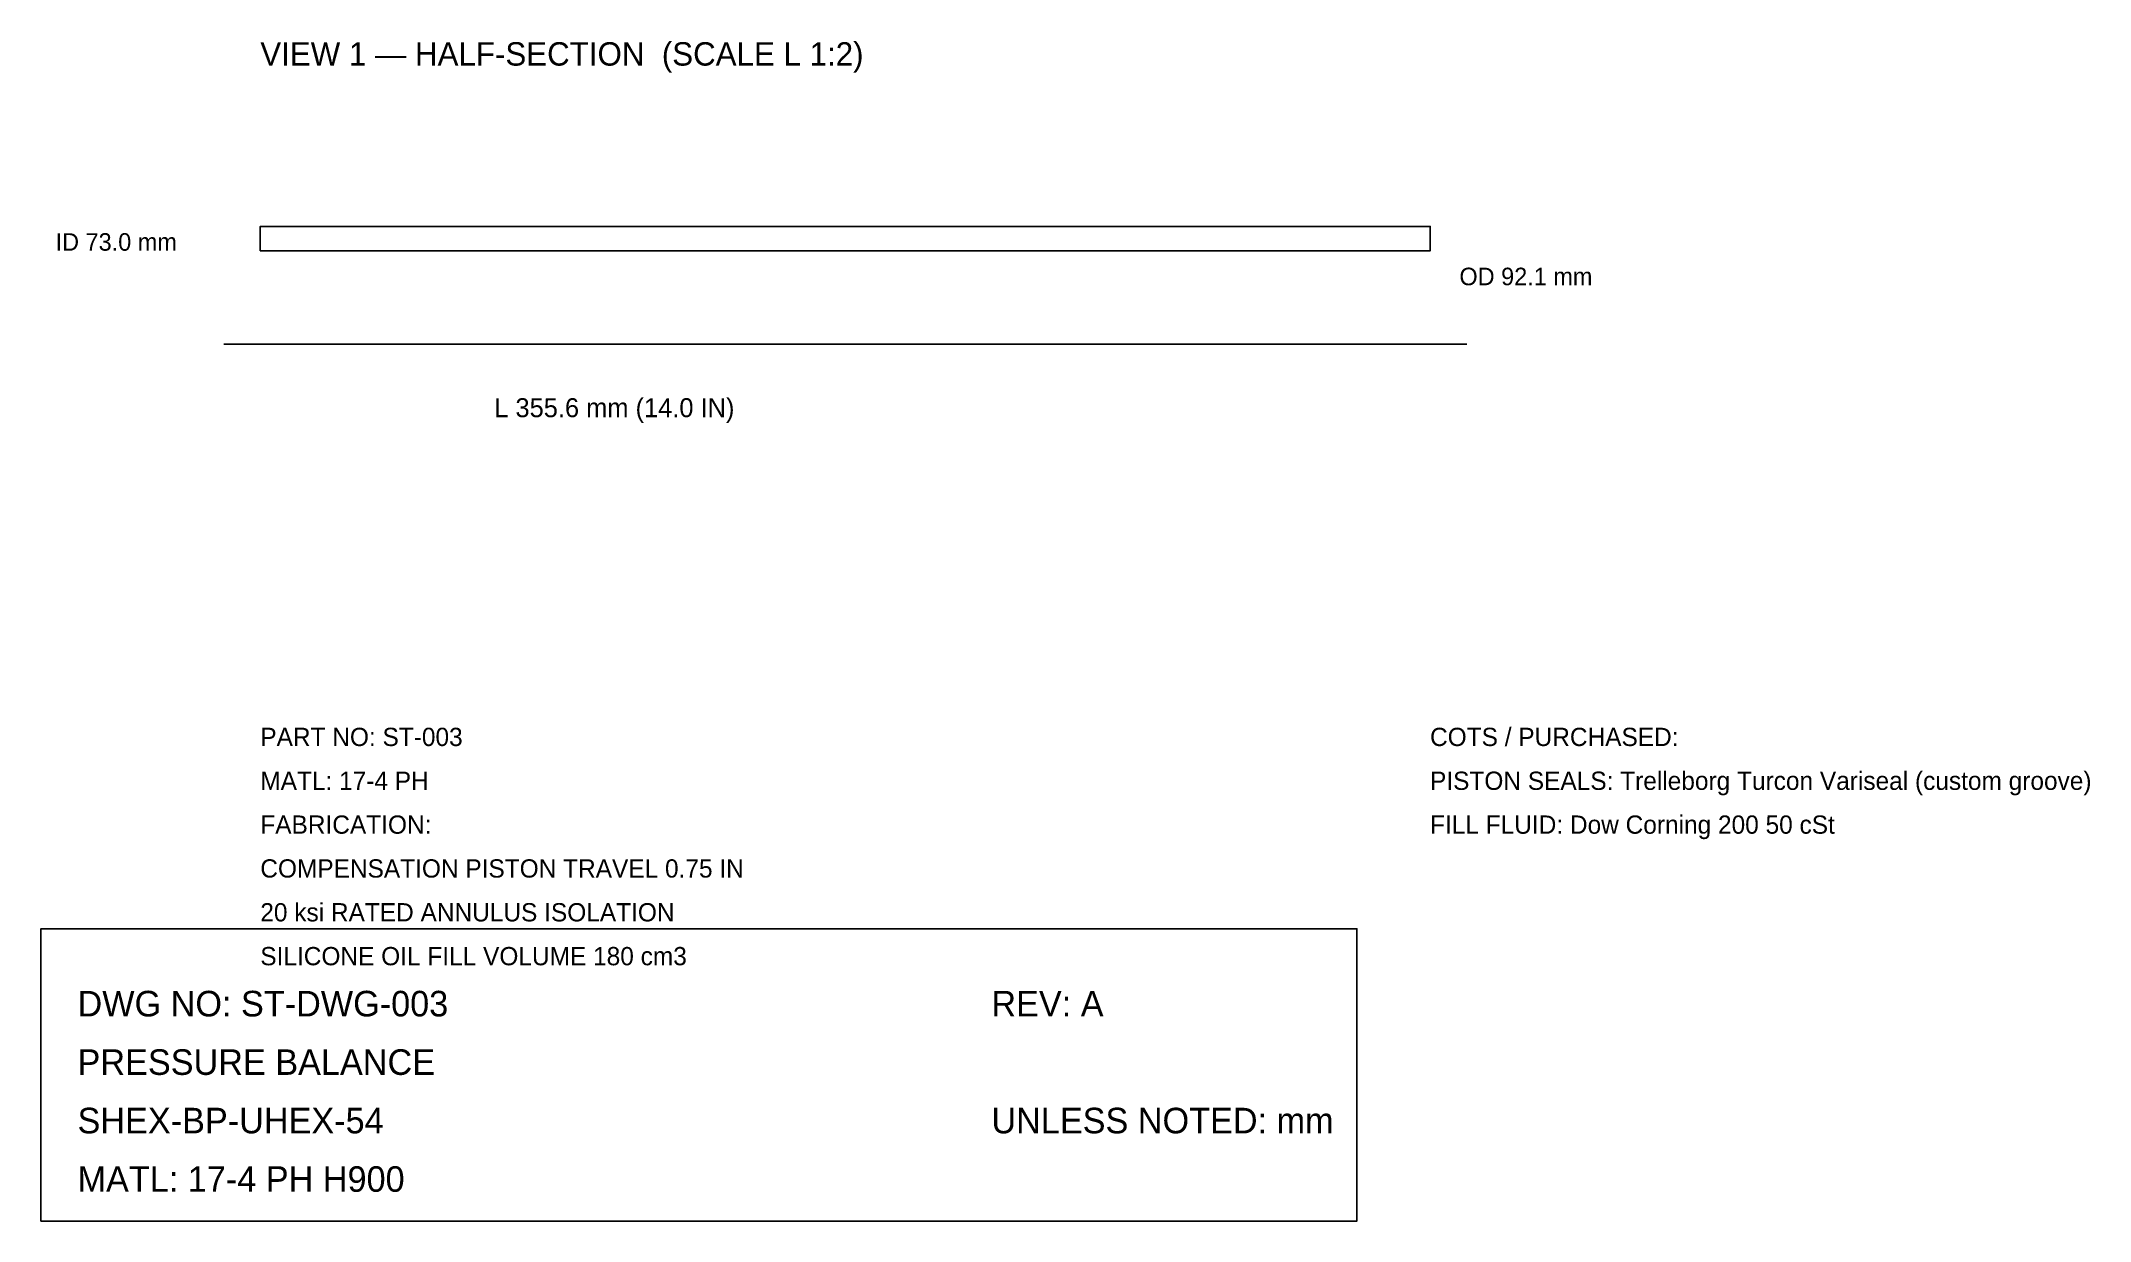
# Model space of a CAD drawing. Header units: millimetres. Extents: x 10 to 290, y 10 to 171.
import ezdxf

# ---------------------------------------------------------------- set-up
doc = ezdxf.new("R2010")
doc.units = ezdxf.units.MM
for name, color, linetype in [('CENTER', 1, 'Continuous'), ('DIM', 3, 'Continuous'), ('OUTLINE', 7, 'Continuous'), ('TEXT', 2, 'Continuous')]:
    doc.layers.add(name, color=color, linetype=linetype)

msp = doc.modelspace()

# ---------------------------------------------------------------- linework, layer by layer
at = {"layer": 'CENTER'}
msp.add_line((35, 130), (205.02, 130), dxfattribs=at)
at = {"layer": 'OUTLINE'}
for points in [[(40, 142.779375), (200.02, 142.779375), (200.02, 146.113125), (40, 146.113125), (40, 142.779375)], [(10, 10), (190, 10), (190, 50), (10, 50), (10, 10)]]:
    msp.add_lwpolyline(points, dxfattribs=at)

# ---------------------------------------------------------------- texts
at = {"layer": 'DIM'}
for s, height, p in [('ID 73.0 mm', 2.4, (12, 142.779375)), ('OD 92.1 mm', 2.4, (204.02, 138.056562)), ('L 355.6 mm (14.0 IN)', 2.6, (72.004, 120))]:
    msp.add_text(s, height=height, dxfattribs=at).set_placement(p)
at = {"layer": 'TEXT'}
for s, height, p in [('VIEW 1 — HALF-SECTION  (SCALE L 1:2)', 3.2, (40, 168.113125)), ('PART NO: ST-003', 2.5, (40, 75)), ('COTS / PURCHASED:', 2.5, (200, 75)), ('MATL: 17-4 PH', 2.5, (40, 69)), ('PISTON SEALS: Trelleborg Turcon Variseal (custom groove)', 2.5, (200, 69)), ('FABRICATION:', 2.5, (40, 63)), ('FILL FLUID: Dow Corning 200 50 cSt', 2.5, (200, 63)), ('COMPENSATION PISTON TRAVEL 0.75 IN', 2.5, (40, 57)), ('20 ksi RATED ANNULUS ISOLATION', 2.5, (40, 51)), ('SILICONE OIL FILL VOLUME 180 cm3', 2.5, (40, 45)), ('DWG NO: ST-DWG-003', 3.5, (15, 38)), ('REV: A', 3.5, (140, 38)), ('PRESSURE BALANCE', 3.5, (15, 30)), ('SHEX-BP-UHEX-54', 3.5, (15, 22)), ('UNLESS NOTED: mm', 3.5, (140, 22)), ('MATL: 17-4 PH H900', 3.5, (15, 14))]:
    msp.add_text(s, height=height, dxfattribs=at).set_placement(p)

doc.saveas('drawing.dxf')
